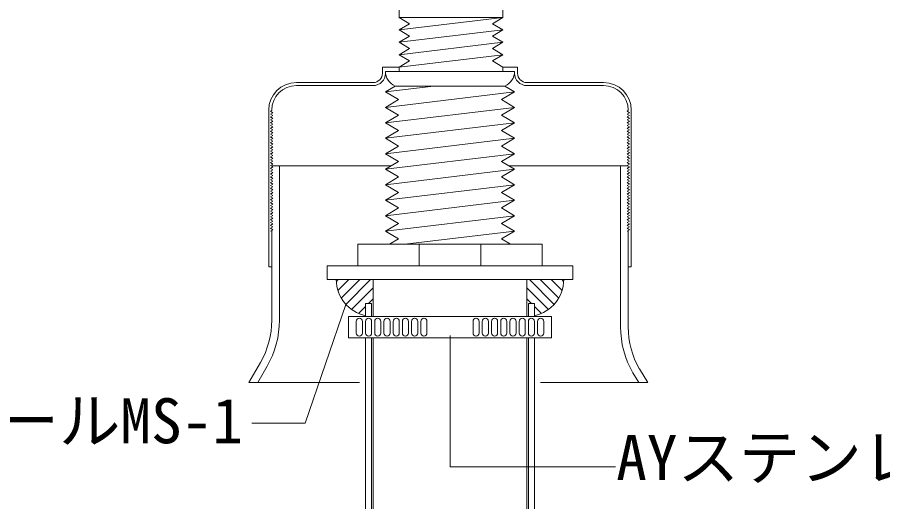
# Model space of a CAD drawing. Units: millimetres, scale not verified. Extents: x -675 to 675, y -471 to 460.
# Drawn here: x -145.7 to 136, y 68.4 to 226.1 of the extents above; entities that cross this region are included whole.
import ezdxf
from ezdxf.enums import TextEntityAlignment as Align

# ---------------------------------------------------------------- set-up
doc = ezdxf.new("R2010")
doc.units = ezdxf.units.MM
doc.header["$LTSCALE"] = 5
for name, color, linetype, lineweight in [('1-4_リベットルーフ', 7, 'Continuous', 9), ('1-7_設備', 7, 'Continuous', 9), ('1-8_下地など', 7, 'Continuous', 9), ('1-9_下地鋼板', 7, 'Continuous', 9), ('1-B_その他', 7, 'Continuous', 9), ('1-C_アンカー類②', 7, 'Continuous', 9), ('1-D_設備②', 7, 'Continuous', 9), ('E-E', 7, 'Continuous', 9)]:
    doc.layers.add(name, color=color, linetype=linetype, lineweight=lineweight)
doc.styles.add('ＭＳ ゴシック', font='')
doc.styles.get('ＭＳ ゴシック').set_extended_font_data('MS Gothic')

msp = doc.modelspace()

# ---------------------------------------------------------------- linework, layer by layer
at = {"layer": '1-4_リベットルーフ'}
for p, q in [((-32.343, 132.874), (-30.343, 132.874)), ((-32.343, 128.677), (-32.343, 132.874)), ((-30.343, 128.677), (-30.343, 132.874)), ((20.657, 132.874), (22.657, 132.874)), ((20.657, 128.677), (20.657, 132.874)), ((22.657, 128.677), (22.657, 132.874)), ((-32.343, -38.84), (-32.343, 121.677)), ((-30.343, -40.84), (-30.343, 121.677)), ((20.657, -40.84), (20.657, 121.677)), ((22.657, -38.84), (22.657, 121.677))]:
    msp.add_line(p, q, dxfattribs=at)
at = {"layer": '1-7_設備'}
for p, q in [((-29.843, 128.677), (-29.843, 140.677)), ((-29.843, 140.677), (20.157, 140.677)), ((20.157, 128.677), (20.157, 140.677)), ((-29.843, -44.34), (-29.843, 121.677)), ((20.157, -44.34), (20.157, 121.677))]:
    msp.add_line(p, q, dxfattribs=at)
at = {"layer": '1-8_下地など'}
for p, q in [((-21.343, 240.336), (-21.343, 226.036)), ((-21.343, 226.036), (12.357, 226.036)), ((-21.343, 217.948), (12.357, 221.992)), ((-21.343, 217.948), (-17.973, 219.97)), ((8.987, 219.97), (12.357, 221.992)), ((12.357, 217.948), (8.987, 219.97)), ((-17.973, 215.926), (-21.343, 217.948)), ((-21.343, 213.904), (12.357, 217.948)), ((8.987, 215.926), (12.357, 217.948)), ((-21.343, 213.904), (-17.973, 215.926)), ((12.357, 213.904), (8.987, 215.926)), ((-17.973, 211.882), (-21.343, 213.904)), ((-21.343, 209.86), (12.357, 213.904)), ((-21.343, 209.86), (-17.973, 211.882)), ((-25.843, 201.82), (-10.256, 203.691)), ((-25.843, 201.82), (-22.726, 203.691)), ((16.157, 201.82), (13.04, 203.691)), ((-21.643, 199.3), (-25.843, 201.82)), ((-25.843, 196.78), (16.157, 201.82)), ((-25.843, 196.78), (-21.643, 199.3)), ((-25.843, 191.74), (16.157, 196.78)), ((-21.643, 194.26), (-25.843, 196.78)), ((-25.843, 191.74), (-21.643, 194.26)), ((-25.843, 186.7), (16.157, 191.74)), ((-21.643, 189.22), (-25.843, 191.74)), ((-25.843, 186.7), (-21.643, 189.22)), ((-25.843, 181.66), (16.157, 186.7)), ((-21.643, 184.18), (-25.843, 186.7)), ((-25.843, 181.66), (-21.643, 184.18)), ((-25.843, 176.62), (16.157, 181.66)), ((-21.643, 179.14), (-25.843, 181.66)), ((-25.843, 176.62), (-21.643, 179.14)), ((-25.843, 171.58), (16.157, 176.62)), ((-21.643, 174.1), (-25.843, 176.62)), ((-25.843, 171.58), (-21.643, 174.1)), ((-25.843, 166.54), (16.157, 171.58)), ((-21.643, 169.06), (-25.843, 171.58)), ((-25.843, 166.54), (-21.643, 169.06)), ((-25.843, 161.5), (16.157, 166.54)), ((-21.643, 164.02), (-25.843, 166.54)), ((-25.843, 161.5), (-21.643, 164.02)), ((-25.843, 156.46), (16.157, 161.5)), ((-21.643, 158.98), (-25.843, 161.5)), ((-25.843, 156.46), (-21.643, 158.98)), ((-21.643, 153.94), (-25.843, 156.46)), ((-19.536, 152.177), (16.157, 156.46)), ((11.957, 153.94), (16.157, 156.46)), ((25.157, 152.177), (-34.843, 152.177)), ((-34.843, 152.177), (-34.843, 145.177)), ((-24.582, 152.177), (-21.643, 153.94)), ((-14.843, 152.177), (-14.843, 145.177)), ((5.157, 152.177), (5.157, 145.177)), ((14.896, 152.177), (11.957, 153.94)), ((25.157, 152.177), (25.157, 145.177)), ((-34.843, 145.177), (25.157, 145.177))]:
    msp.add_line(p, q, dxfattribs=at)
for points in [[(12.357, 226.036), (12.357, 240.336), (-21.343, 240.336)], [(-17.973, 219.97), (-21.343, 221.992), (12.357, 226.036)], [(-21.343, 221.992), (-17.973, 224.014), (-21.343, 226.036)], [(12.357, 221.992), (8.987, 224.014), (12.357, 226.036)], [(12.357, 209.86), (8.987, 211.882), (12.357, 213.904)], [(16.157, 196.78), (11.957, 199.3), (16.157, 201.82)], [(16.157, 191.74), (11.957, 194.26), (16.157, 196.78)], [(16.157, 186.7), (11.957, 189.22), (16.157, 191.74)], [(16.157, 181.66), (11.957, 184.18), (16.157, 186.7)], [(16.157, 176.62), (11.957, 179.14), (16.157, 181.66)], [(16.157, 171.58), (11.957, 174.1), (16.157, 176.62)], [(16.157, 166.54), (11.957, 169.06), (16.157, 171.58)], [(16.157, 161.5), (11.957, 164.02), (16.157, 166.54)], [(16.157, 156.46), (11.957, 158.98), (16.157, 161.5)]]:
    msp.add_lwpolyline(points, dxfattribs=at)
at = {"layer": '1-9_下地鋼板'}
for p, q in [((-26.843, 207.86), (-26.843, 209.86)), ((-26.843, 209.86), (-25.843, 209.86)), ((-25.843, 209.86), (-21.343, 209.86)), ((-25.843, 207.86), (-25.843, 208.503)), ((-21.343, 208.503), (-25.843, 208.503)), ((-21.343, 209.86), (-21.343, 208.503)), ((12.357, 209.86), (12.357, 208.503)), ((12.357, 209.86), (16.157, 209.86)), ((12.357, 208.503), (16.157, 208.503)), ((16.157, 209.86), (17.157, 209.86)), ((16.157, 207.86), (16.157, 208.503)), ((17.157, 207.86), (17.157, 209.86)), ((-29.843, 204.86), (-54.843, 204.86)), ((-29.843, 203.86), (-54.843, 203.86)), ((20.157, 204.86), (45.157, 204.86)), ((20.157, 203.86), (45.157, 203.86)), ((-63.843, 195.86), (-63.843, 144.86)), ((-62.843, 195.731), (-63.225, 195.499)), ((-62.461, 195.034), (-63.225, 195.499)), ((-62.461, 195.034), (-63.225, 194.569)), ((-62.461, 194.105), (-63.225, 194.569)), ((-62.843, 195.86), (-62.843, 195.731)), ((53.157, 195.731), (52.775, 195.499)), ((53.539, 195.034), (52.775, 195.499)), ((53.539, 195.034), (52.775, 194.569)), ((53.539, 194.105), (52.775, 194.569)), ((53.157, 195.86), (53.157, 195.731)), ((53.157, 195.86), (53.157, 195.731)), ((54.157, 195.86), (54.157, 144.86)), ((-62.461, 194.105), (-63.225, 193.64)), ((-62.461, 193.176), (-63.225, 193.64)), ((-62.461, 193.176), (-63.225, 192.711)), ((-62.461, 192.246), (-63.225, 192.711)), ((-62.461, 192.246), (-63.225, 191.782)), ((-62.461, 191.317), (-63.225, 191.782)), ((53.539, 194.105), (52.775, 193.64)), ((53.539, 193.176), (52.775, 193.64)), ((53.539, 193.176), (52.775, 192.711)), ((53.539, 192.246), (52.775, 192.711)), ((53.539, 192.246), (52.775, 191.782)), ((53.539, 191.317), (52.775, 191.782)), ((-62.461, 191.317), (-63.225, 190.852)), ((-62.461, 190.388), (-63.225, 190.852)), ((-62.461, 190.388), (-63.225, 189.923)), ((-62.461, 189.458), (-63.225, 189.923)), ((-62.461, 189.458), (-63.225, 188.994)), ((-62.461, 188.529), (-63.225, 188.994)), ((53.539, 191.317), (52.775, 190.852)), ((53.539, 190.388), (52.775, 190.852)), ((53.539, 190.388), (52.775, 189.923)), ((53.539, 189.458), (52.775, 189.923)), ((53.539, 189.458), (52.775, 188.994)), ((53.539, 188.529), (52.775, 188.994)), ((-62.461, 188.529), (-63.225, 188.064)), ((-62.461, 187.6), (-63.225, 188.064)), ((-62.461, 187.6), (-63.225, 187.135)), ((-62.461, 186.671), (-63.225, 187.135)), ((-62.461, 186.671), (-63.225, 186.206)), ((-62.461, 185.741), (-63.225, 186.206)), ((53.539, 188.529), (52.775, 188.064)), ((53.539, 187.6), (52.775, 188.064)), ((53.539, 187.6), (52.775, 187.135)), ((53.539, 186.671), (52.775, 187.135)), ((53.539, 186.671), (52.775, 186.206)), ((53.539, 185.741), (52.775, 186.206)), ((-62.461, 185.741), (-63.225, 185.277)), ((-62.461, 184.812), (-63.225, 185.277)), ((-62.461, 184.812), (-63.225, 184.347)), ((-62.461, 183.883), (-63.225, 184.347)), ((-62.461, 183.883), (-63.225, 183.418)), ((-62.461, 182.953), (-63.225, 183.418)), ((53.539, 185.741), (52.775, 185.277)), ((53.539, 184.812), (52.775, 185.277)), ((53.539, 184.812), (52.775, 184.347)), ((53.539, 183.883), (52.775, 184.347)), ((53.539, 183.883), (52.775, 183.418)), ((53.539, 182.953), (52.775, 183.418)), ((-62.461, 182.953), (-63.225, 182.489)), ((-62.461, 182.024), (-63.225, 182.489)), ((-62.461, 182.024), (-63.225, 181.56)), ((-62.461, 181.095), (-63.225, 181.56)), ((-62.461, 181.095), (-63.225, 180.63)), ((-62.461, 180.166), (-63.225, 180.63)), ((53.539, 182.953), (52.775, 182.489)), ((53.539, 182.024), (52.775, 182.489)), ((53.539, 182.024), (52.775, 181.56)), ((53.539, 181.095), (52.775, 181.56)), ((53.539, 181.095), (52.775, 180.63)), ((53.539, 180.166), (52.775, 180.63)), ((-62.461, 180.166), (-63.225, 179.701)), ((-62.461, 179.236), (-63.225, 179.701)), ((-62.461, 179.236), (-63.225, 178.772)), ((-62.461, 178.307), (-63.225, 178.772)), ((-62.461, 178.307), (-63.225, 177.842)), ((-62.461, 177.378), (-63.225, 177.842)), ((-24.074, 177.682), (-62.843, 177.682)), ((-60.343, 127.478), (-60.343, 177.682)), ((53.157, 177.682), (14.388, 177.682)), ((50.657, 125.278), (50.657, 177.682)), ((53.539, 180.166), (52.775, 179.701)), ((53.539, 179.236), (52.775, 179.701)), ((53.539, 179.236), (52.775, 178.772)), ((53.539, 178.307), (52.775, 178.772)), ((53.539, 178.307), (52.775, 177.842)), ((53.539, 177.378), (52.775, 177.842)), ((-62.461, 177.378), (-63.225, 176.913)), ((-62.461, 176.448), (-63.225, 176.913)), ((-62.461, 176.448), (-63.225, 175.984)), ((-62.461, 175.519), (-63.225, 175.984)), ((-62.461, 175.519), (-63.225, 175.054)), ((-62.461, 174.59), (-63.225, 175.054)), ((53.539, 177.378), (52.775, 176.913)), ((53.539, 176.448), (52.775, 176.913)), ((53.539, 176.448), (52.775, 175.984)), ((53.539, 175.519), (52.775, 175.984)), ((53.539, 175.519), (52.775, 175.054)), ((53.539, 174.59), (52.775, 175.054)), ((-62.461, 174.59), (-63.225, 174.125)), ((-62.461, 173.661), (-63.225, 174.125)), ((-62.461, 173.661), (-63.225, 173.196)), ((-62.461, 172.731), (-63.225, 173.196)), ((-62.461, 172.731), (-63.225, 172.267)), ((-62.461, 171.802), (-63.225, 172.267)), ((-62.461, 171.802), (-63.225, 171.337)), ((53.539, 174.59), (52.775, 174.125)), ((53.539, 173.661), (52.775, 174.125)), ((53.539, 173.661), (52.775, 173.196)), ((53.539, 172.731), (52.775, 173.196)), ((53.539, 172.731), (52.775, 172.267)), ((53.539, 171.802), (52.775, 172.267)), ((53.539, 171.802), (52.775, 171.337)), ((-62.461, 170.873), (-63.225, 171.337)), ((-62.461, 170.873), (-63.225, 170.408)), ((-62.461, 169.943), (-63.225, 170.408)), ((-62.461, 169.943), (-63.225, 169.479)), ((-62.461, 169.014), (-63.225, 169.479)), ((-62.461, 169.014), (-63.225, 168.549)), ((53.539, 170.873), (52.775, 171.337)), ((53.539, 170.873), (52.775, 170.408)), ((53.539, 169.943), (52.775, 170.408)), ((53.539, 169.943), (52.775, 169.479)), ((53.539, 169.014), (52.775, 169.479)), ((53.539, 169.014), (52.775, 168.549)), ((-62.461, 168.085), (-63.225, 168.549)), ((-62.461, 168.085), (-63.225, 167.62)), ((-62.461, 167.155), (-63.225, 167.62)), ((-62.461, 167.155), (-63.225, 166.691)), ((-62.461, 166.226), (-63.225, 166.691)), ((-62.461, 166.226), (-63.225, 165.762)), ((53.539, 168.085), (52.775, 168.549)), ((53.539, 168.085), (52.775, 167.62)), ((53.539, 167.155), (52.775, 167.62)), ((53.539, 167.155), (52.775, 166.691)), ((53.539, 166.226), (52.775, 166.691)), ((53.539, 166.226), (52.775, 165.762)), ((-62.461, 165.297), (-63.225, 165.762)), ((-62.461, 165.297), (-63.225, 164.832)), ((-62.461, 164.368), (-63.225, 164.832)), ((-62.461, 164.368), (-63.225, 163.903)), ((-62.461, 163.438), (-63.225, 163.903)), ((-62.461, 163.438), (-63.225, 162.974)), ((53.539, 165.297), (52.775, 165.762)), ((53.539, 165.297), (52.775, 164.832)), ((53.539, 164.368), (52.775, 164.832)), ((53.539, 164.368), (52.775, 163.903)), ((53.539, 163.438), (52.775, 163.903)), ((53.539, 163.438), (52.775, 162.974)), ((-62.461, 162.509), (-63.225, 162.974)), ((-62.461, 162.509), (-63.225, 162.044)), ((-62.461, 161.58), (-63.225, 162.044)), ((-62.461, 161.58), (-63.225, 161.115)), ((-62.461, 160.65), (-63.225, 161.115)), ((-62.461, 160.65), (-63.225, 160.186)), ((53.539, 162.509), (52.775, 162.974)), ((53.539, 162.509), (52.775, 162.044)), ((53.539, 161.58), (52.775, 162.044)), ((53.539, 161.58), (52.775, 161.115)), ((53.539, 160.65), (52.775, 161.115)), ((53.539, 160.65), (52.775, 160.186)), ((-62.461, 159.721), (-63.225, 160.186)), ((-62.461, 159.721), (-63.225, 159.256)), ((-62.461, 158.792), (-63.225, 159.256)), ((-62.461, 158.792), (-63.225, 158.327)), ((-62.461, 157.863), (-63.225, 158.327)), ((-62.461, 157.863), (-63.225, 157.398)), ((53.539, 159.721), (52.775, 160.186)), ((53.539, 159.721), (52.775, 159.256)), ((53.539, 158.792), (52.775, 159.256)), ((53.539, 158.792), (52.775, 158.327)), ((53.539, 157.863), (52.775, 158.327)), ((53.539, 157.863), (52.775, 157.398)), ((-62.461, 156.933), (-63.225, 157.398)), ((-62.461, 156.933), (-63.225, 156.469)), ((-62.843, 127.478), (-62.843, 156.701)), ((53.539, 156.933), (52.775, 157.398)), ((53.539, 156.933), (52.775, 156.469)), ((53.157, 125.278), (53.157, 156.701)), ((-62.843, 154.378), (-62.843, 144.86)), ((-63.843, 144.86), (-62.843, 144.86)), ((53.157, 144.86), (54.157, 144.86)), ((-66.527, 113.728), (-70.298, 107.197)), ((-64.362, 112.478), (-67.411, 107.197)), ((54.676, 110.278), (56.555, 107.197)), ((56.811, 111.58), (59.483, 107.197)), ((-34.343, 107.197), (-70.298, 107.197)), ((59.483, 107.197), (24.657, 107.197))]:
    msp.add_line(p, q, dxfattribs=at)
for centre, radius, start, end in [((-29.843, 207.86), 3, 270, 0), ((-29.843, 207.86), 4, 270, 0), ((20.157, 207.86), 4, 180, 270), ((20.157, 207.86), 3, 180, 270), ((-54.843, 195.86), 9, 90, 180), ((-54.843, 195.86), 8, 90, 180), ((45.157, 195.86), 9, 0, 90), ((45.157, 195.86), 8, 0, 90), ((-90.343, 127.478), 27.5, 330, 0), ((-90.343, 127.478), 30, 330, 0), ((80.657, 125.278), 30, 180, 210), ((80.657, 125.278), 27.5, 180, 210)]:
    msp.add_arc(centre, radius, start, end, dxfattribs=at)
at = {"layer": '1-B_その他'}
for p, q in [((-25.843, 208.503), (16.157, 208.503)), ((-22.726, 203.691), (13.04, 203.691)), ((-41.83, 140.116), (-41.269, 140.677)), ((-41.301, 137.11), (-37.734, 140.677)), ((-40.222, 134.653), (-34.198, 140.677)), ((-38.728, 132.611), (-30.663, 140.677)), ((29.042, 132.611), (20.977, 140.677)), ((30.536, 134.653), (24.512, 140.677)), ((31.615, 137.11), (28.048, 140.677)), ((32.144, 140.116), (31.583, 140.677)), ((-36.861, 130.943), (-29.843, 137.961)), ((27.175, 130.943), (20.157, 137.961)), ((-31.394, 132.874), (-29.843, 134.425)), ((21.708, 132.874), (20.157, 134.425)), ((-34.606, 129.663), (-32.343, 131.925)), ((24.92, 129.663), (22.657, 131.925))]:
    msp.add_line(p, q, dxfattribs=at)
for centre, radius, start, end in [((-20.57, 208.503), 5.273, 180, 245.867), ((10.884, 208.503), 5.273, 294.133, 0), ((-29.843, 140.677), 12, 180, 257.9753), ((20.157, 140.677), 12, 282.0247, 0)]:
    msp.add_arc(centre, radius, start, end, dxfattribs=at)
at = {"layer": '1-C_アンカー類②'}
for p, q in [((-35.343, 127.084), (-35.343, 123.269)), ((-33.343, 127.084), (-33.343, 123.269)), ((-32.343, 127.084), (-32.343, 123.269)), ((-30.343, 127.084), (-30.343, 123.269)), ((-29.343, 127.084), (-29.343, 123.269)), ((-27.343, 127.084), (-27.343, 123.269)), ((-26.343, 127.084), (-26.343, 123.269)), ((-24.343, 127.084), (-24.343, 123.269)), ((-23.343, 127.084), (-23.343, 123.269)), ((-21.343, 127.084), (-21.343, 123.269)), ((-20.343, 127.084), (-20.343, 123.269)), ((-18.343, 127.084), (-18.343, 123.269)), ((-17.343, 127.084), (-17.343, 123.269)), ((-15.343, 127.084), (-15.343, 123.269)), ((-14.343, 127.084), (-14.343, 123.269)), ((-12.343, 127.084), (-12.343, 123.269)), ((2.657, 127.084), (2.657, 123.269)), ((4.657, 127.084), (4.657, 123.269)), ((5.657, 127.084), (5.657, 123.269)), ((7.657, 127.084), (7.657, 123.269)), ((8.657, 127.084), (8.657, 123.269)), ((10.657, 127.084), (10.657, 123.269)), ((11.657, 127.084), (11.657, 123.269)), ((13.657, 127.084), (13.657, 123.269)), ((14.657, 127.084), (14.657, 123.269)), ((16.657, 127.084), (16.657, 123.269)), ((17.657, 127.084), (17.657, 123.269)), ((19.657, 127.084), (19.657, 123.269)), ((20.657, 127.084), (20.657, 123.269)), ((22.657, 127.084), (22.657, 123.269)), ((23.657, 127.084), (23.657, 123.269)), ((25.657, 127.084), (25.657, 123.269))]:
    msp.add_line(p, q, dxfattribs=at)
msp.add_lwpolyline([(-37.843, 121.677), (28.157, 121.677), (28.157, 128.677), (-37.843, 128.677)], close=True, dxfattribs=at)
for centre, start, end in [((-34.343, 127.084), 0, 180), ((-31.343, 127.084), 0, 180), ((-28.343, 127.084), 0, 180), ((-25.343, 127.084), 0, 180), ((-22.343, 127.084), 0, 180), ((-19.343, 127.084), 0, 180), ((-16.343, 127.084), 0, 180), ((-13.343, 127.084), 0, 180), ((3.657, 127.084), 0, 180), ((6.657, 127.084), 0, 180), ((9.657, 127.084), 0, 180), ((12.657, 127.084), 0, 180), ((15.657, 127.084), 0, 180), ((18.657, 127.084), 0, 180), ((21.657, 127.084), 0, 180), ((24.657, 127.084), 0, 180), ((-34.343, 123.269), 180, 0), ((-31.343, 123.269), 180, 0), ((-28.343, 123.269), 180, 0), ((-25.343, 123.269), 180, 0), ((-22.343, 123.269), 180, 0), ((-19.343, 123.269), 180, 0), ((-16.343, 123.269), 180, 0), ((-13.343, 123.269), 180, 0), ((3.657, 123.269), 180, 0), ((6.657, 123.269), 180, 0), ((9.657, 123.269), 180, 0), ((12.657, 123.269), 180, 0), ((15.657, 123.269), 180, 0), ((18.657, 123.269), 180, 0), ((21.657, 123.269), 180, 0), ((24.657, 123.269), 180, 0)]:
    msp.add_arc(centre, 1, start, end, dxfattribs=at)
at = {"layer": '1-D_設備②'}
for p, q in [((35.157, 145.177), (35.157, 140.677)), ((35.157, 140.677), (-44.843, 140.677))]:
    msp.add_line(p, q, dxfattribs=at)
msp.add_lwpolyline([(35.157, 145.177), (-44.843, 145.177), (-44.843, 140.677)], dxfattribs=at)
at = {"layer": 'E-E'}
for q in [(-4.743, 122.53), (48.986, 79.729)]:
    msp.add_line((-4.743, 79.729), q, dxfattribs=at)
msp.add_lwpolyline([(-38.728, 132.611), (-51.995, 93.924), (-69.315, 93.924)], dxfattribs=at)

# ---------------------------------------------------------------- texts
at = {"layer": 'E-E', "style": 'ＭＳ ゴシック'}
for s, p in [('AYシールMS-1', (-192.022, 82.993)), ('AYステンレスバンド76φ', (49.24, 71.043))]:
    msp.add_text(s, height=14.66, dxfattribs=at).set_placement(p, align=Align.BOTTOM_LEFT)

doc.saveas('drawing.dxf')
